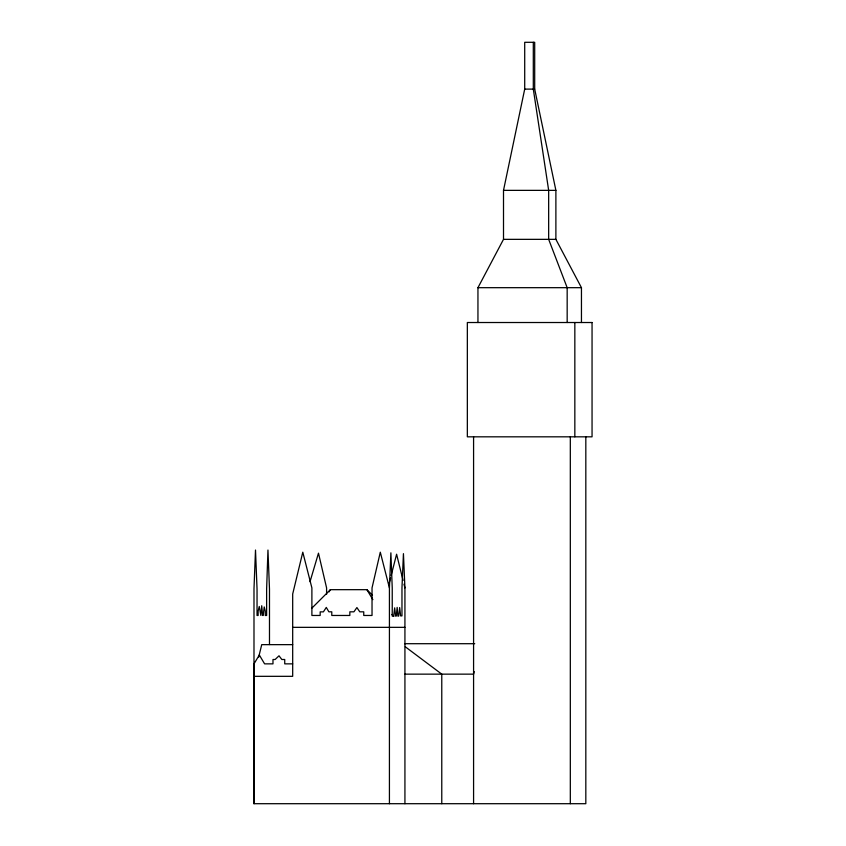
<?xml version="1.0" encoding="UTF-8"?>
<svg xmlns="http://www.w3.org/2000/svg" width="846" height="846" viewBox="0 0 846 846"><rect width="100%" height="100%" fill="white"/><g stroke="black" fill="none" stroke-linecap="round" stroke-linejoin="round"><path stroke-width="1.27" d="M585.823 436.822L585.823 803.7L253.948 803.7L253.969 663.761M389.424 803.7L389.424 587.917L390.884 552.84L392.237 587.917L392.237 616.11L393.665 616.11L394.67 607.862L395.611 616.11L396.245 616.11L397.155 607.396L397.895 616.11L398.667 616.11L399.661 607.587L400.644 615.899L401.966 615.899L401.966 587.917L403.436 553.654L404.927 587.917L404.927 803.7M477.948 322.516L477.948 287.682L503.507 239.344L503.507 190.361L524.71 89.116L524.71 42.3L534.693 42.3L534.693 89.116L555.885 190.361L555.885 239.344L581.456 287.682L581.456 322.516M258.633 657.321L261.731 644.652L292.695 644.652M474.225 671.618L473.58 674.146L404.927 674.146M388.631 585.421L390.545 577.934M391.18 575.439L396.594 554.225L403.077 580.43M310.017 581.71L318.477 553.168L326.588 587.917L326.588 594.336M329.052 591.883L330.363 589.673L366.91 589.673L372.473 595.182M253.99 663.856L259.32 655.005L264.597 663.856L272.983 663.856L272.983 659.499L275.13 659.499L279.011 655.798L281.834 659.499L284.732 659.499L284.732 663.856L292.684 663.856M311.984 608.041L330.363 589.673M524.71 89.116L534.693 89.116M503.507 190.361L555.885 190.361M503.507 239.344L555.885 239.344M477.948 287.682L581.456 287.682M292.684 627.341L404.927 627.341M404.737 643.7L474.722 643.7M253.99 676.324L292.684 676.324L292.684 594.019L302.794 552.195L311.888 587.917L311.888 615.465L320.169 615.465L320.169 611.87L323.394 611.87L326.292 607.417L328.872 611.817L331.78 611.817L331.78 615.465L349.842 615.465L349.842 611.817L353.924 611.817L356.906 607.555L359.772 611.817L363.748 611.817L363.748 615.465L372.029 615.465L372.029 587.917L380.298 552.195L389.424 587.917M405.308 646.799L441.771 674.146L441.771 803.7M391.941 614.482L393.802 616.311M366.91 589.673L372.864 599.645M403.997 584.174L404.927 587.917M574.836 322.516L574.836 436.822M570.32 436.822L570.32 803.7M567.169 322.516L567.169 287.682L548.663 239.344L548.663 190.361L533.308 89.116L533.308 42.3M473.58 436.822L473.58 803.7M269.483 644.546L269.483 589.028L267.96 550.048L266.627 589.028L266.627 615.476L265.284 615.476L265.284 611.129L264.227 606.952L263.191 615.476L262.62 615.476L261.731 605.736L260.854 615.476L259.257 606.487L258.125 611.129L258.125 615.476L257.036 615.476L257.036 589.028L255.503 550.048L253.99 588.858L253.99 803.7M592.052 322.516L467.341 322.516L467.341 436.822L592.052 436.822L592.052 322.516"/></g></svg>
